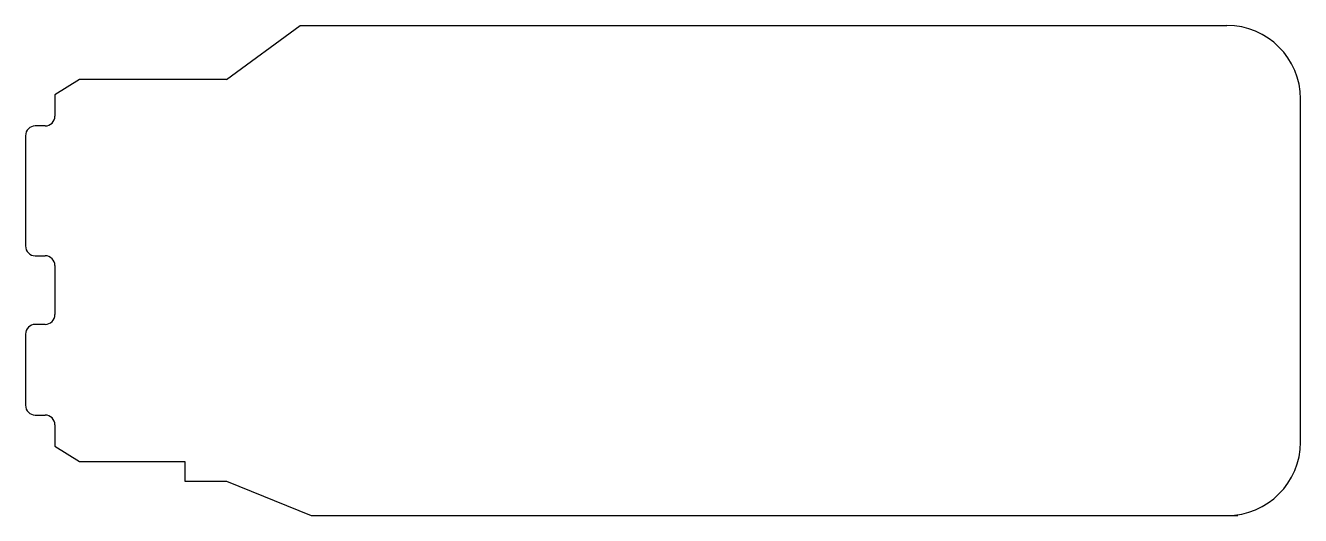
# Model space of a CAD drawing. Header units: millimetres. Extents: x -13 to 13, y -5 to 5.
import ezdxf

# ---------------------------------------------------------------- set-up
doc = ezdxf.new("R2010")
doc.units = ezdxf.units.MM
doc.layers.add('Sketch', color=7, linetype='CONTINUOUS')

msp = doc.modelspace()

# ---------------------------------------------------------------- linework, layer by layer
at = {"layer": 'Sketch'}
for p, q in [((-8.9, 3.9), (-7.4, 5)), ((-7.4, 5), (11.5, 5)), ((-11.9, 3.9), (-12.4, 3.585)), ((-8.9, 3.9), (-11.9, 3.9)), ((-12.4, 3.585), (-12.4, 3.15)), ((13, -3.5), (13, 3.5)), ((-12.6, 2.95), (-12.8, 2.95)), ((-13, 2.75), (-13, 0.5)), ((-12.8, 0.3), (-12.6, 0.3)), ((-12.4, 0.1), (-12.4, -0.9)), ((-13, -1.3), (-13, -2.75)), ((-12.6, -1.1), (-12.8, -1.1)), ((-12.8, -2.95), (-12.6, -2.95)), ((-12.4, -3.15), (-12.4, -3.585)), ((-12.4, -3.585), (-11.9, -3.9)), ((-11.9, -3.9), (-9.75, -3.9)), ((-9.75, -3.9), (-9.75, -4.3)), ((-9.75, -4.3), (-8.9, -4.3)), ((-8.9, -4.3), (-7.177, -5)), ((-7.177, -5), (11.723, -5))]:
    msp.add_line(p, q, dxfattribs=at)
for centre, radius, start, end in [((11.5, 3.5), 1.5, 0, 90), ((-12.6, 3.15), 0.2, -90, 0), ((-12.8, 2.75), 0.2, 90, 180), ((-12.8, 0.5), 0.2, 180, -90), ((-12.6, 0.1), 0.2, 0, 90), ((-12.6, -0.9), 0.2, -90, 0), ((-12.8, -1.3), 0.2, 90, 180), ((-12.8, -2.75), 0.2, 180, -90), ((-12.6, -3.15), 0.2, 0, 90), ((11.5, -3.5), 1.5, -90, 0)]:
    msp.add_arc(centre, radius, start, end, dxfattribs=at)

doc.saveas('drawing.dxf')
